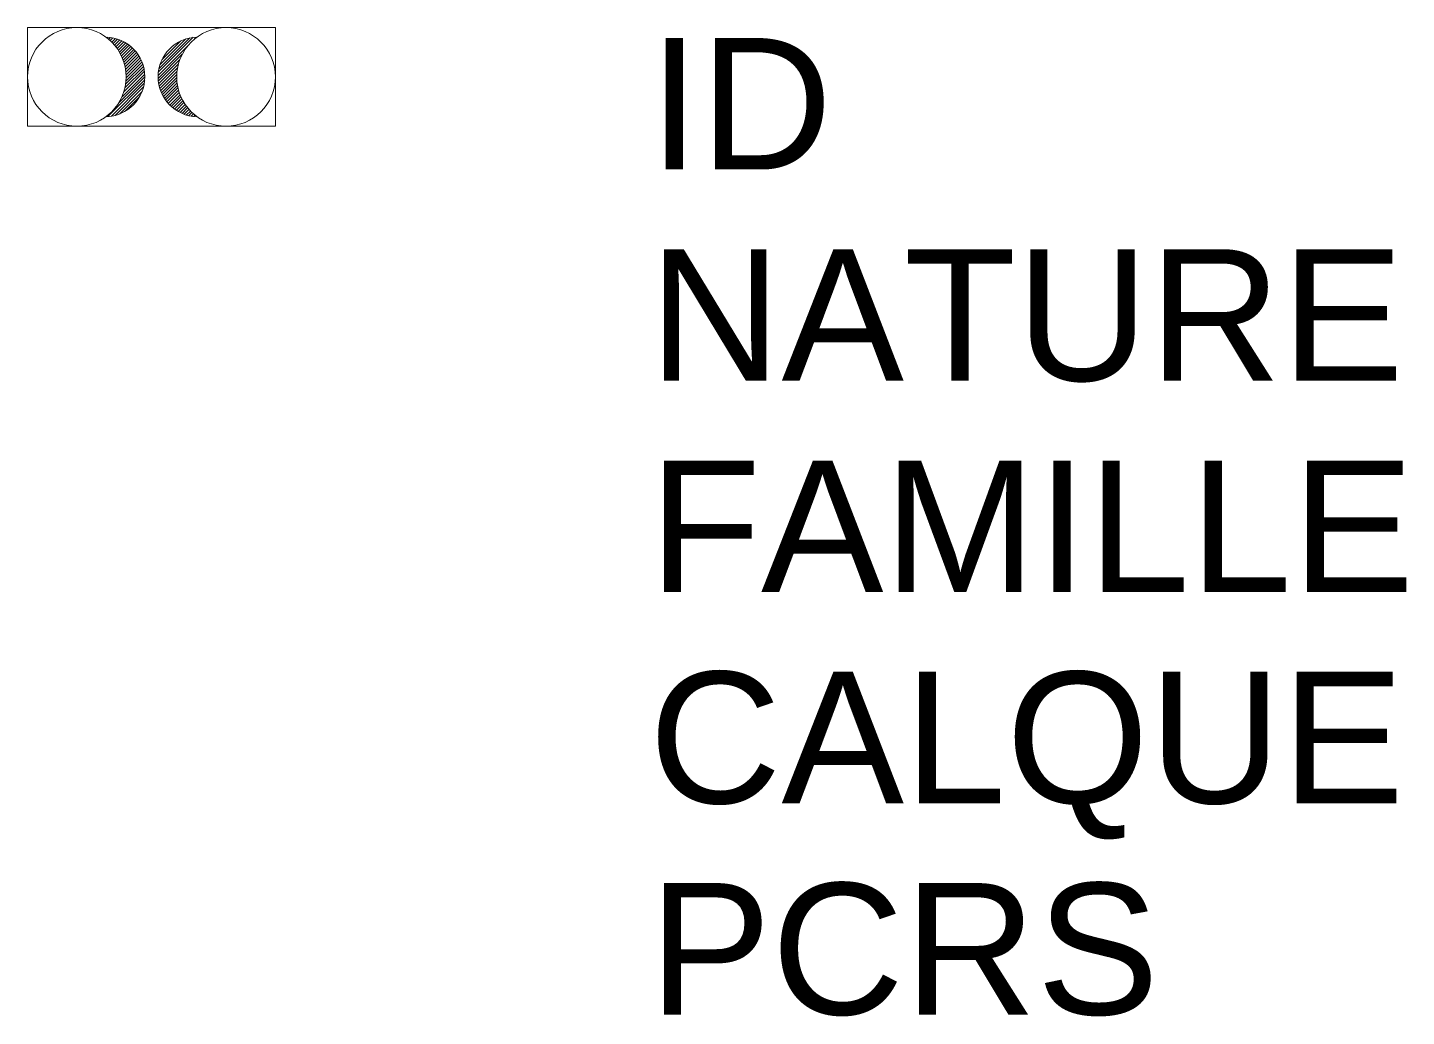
# Model space of a CAD drawing. Header units: metres. Extents: x 0 to 2.1, y -1.35 to 0.15.
import ezdxf

# ---------------------------------------------------------------- set-up
doc = ezdxf.new("R2010")
doc.units = ezdxf.units.M
doc.header["$LTSCALE"] = 2
doc.linetypes.add('Socle_Continu', pattern=[2.5, 2.5, 0])
doc.layers.add('OUVRA_SCS', color=7, linetype='Socle_Continu', lineweight=13)
doc.styles.get("Standard").update_dxf_attribs({"font": 'arial.ttf'})

msp = doc.modelspace()

# ---------------------------------------------------------------- hatches: boundary and pattern name
at = {"layer": 'OUVRA_SCS', "linetype": 'Socle_Continu'}
h = msp.add_hatch(dxfattribs=at)
h.set_pattern_fill('ANSI31', color=256, scale=0.001)
h.paths.add_polyline_path([(0.1192, 0.1356, -0.239368), (0.15, 0.075, -0.239368), (0.1192, 0.0144, 0.976071)])
h.paths.add_polyline_path([(0.2576, 0.1356, 0.976071), (0.2576, 0.0144, -0.239368), (0.2269, 0.075, -0.239368)])

# ---------------------------------------------------------------- linework, layer by layer
msp.add_lwpolyline([(0, 0), (0.3769, 0), (0.3769, 0.15), (0, 0.15)], close=True, dxfattribs=at)
for centre in [(0.075, 0.075), (0.3019, 0.075)]:
    msp.add_circle(centre, 0.075, dxfattribs=at)
for centre, start, end in [((0.1178, 0.075), 271.3876, 88.6124), ((0.2591, 0.075), 91.3876, 268.6124)]:
    msp.add_arc(centre, 0.0606, start, end, dxfattribs=at)

# ---------------------------------------------------------------- texts
at = {"layer": 'OUVRA_SCS', "linetype": 'Socle_Continu', "flags": 9}
for tag, p, s in [('ID', (0.945, -0.0658), 'XP_1366'), ('NATURE', (0.945, -0.3871), 'Bollard double'), ('FAMILLE', (0.945, -0.7084), 'Ouvrage maritime'), ('CALQUE', (0.945, -1.0297), 'OUVRA_SCS'), ('PCRS', (0.945, -1.351), 'HabillageSymbole')]:
    msp.add_attdef(tag, p, s, height=0.2, dxfattribs=at)

doc.saveas('drawing.dxf')
